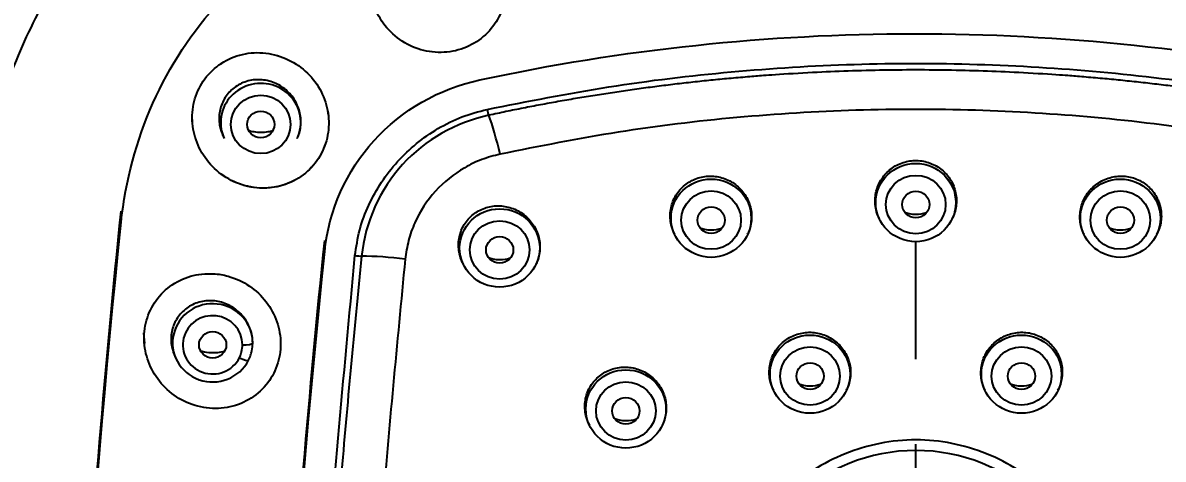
# Model space of a CAD drawing. Extents: x 0 to 1239, y 0 to 509.
# Drawn here: x 111.74 to 145.17, y 278.38 to 291.19 of the extents above; entities that cross this region are included whole.
import ezdxf

# ---------------------------------------------------------------- set-up
doc = ezdxf.new("R2010")
doc.units = 0
doc.header["$LTSCALE"] = 10
doc.header["$MEASUREMENT"] = 0
doc.header["$PDMODE"] = 3
doc.header["$PDSIZE"] = -10
doc.linetypes.add('CENTER', pattern=[2, 1.25, -0.25, 0.25, -0.25])
doc.layers.get('0').update_dxf_attribs({"linetype": 'CONTINUOUS'})
doc.layers.get('DEFPOINTS').update_dxf_attribs({"linetype": 'CONTINUOUS'})
doc.layers.add('1', color=7, linetype='CONTINUOUS')
doc.styles.add('Daelim Dimension', font='')
doc.styles.get('Daelim Dimension').set_extended_font_data('NanumGothic')
doc.dimstyles.new('DEFAULT', dxfattribs={"dimscale": 2, "dimtxt": 2, "dimasz": 2, "dimexe": 0, "dimexo": 2, "dimgap": 1, "dimtad": 1, "dimdec": 1, "dimzin": 9, "dimdsep": 46, "dimtxsty": 'Daelim Dimension', "dimcen": 0.5, "dimclrd": 252, "dimclre": 252, "dimclrt": 3, "dimadec": 1, "dimazin": 0, "dimtfac": 1, "dimtdec": 1, "dimtix": 1, "dimtmove": 0, "dimatfit": 3, "dimfxl": 1, "dimtolj": 1, "dimtzin": 1, "dimlwd": 9, "dimlwe": 9, "dimarcsym": 0})

# ---------------------------------------------------------------- blocks, each defined once
blk = doc.blocks.new('*D3')
at = {"color": 5, "lineweight": 9, "ltscale": 0.5, "transparency": 16777216}
for p, q in [((133.923, 304.255), (91.96, 304.255)), ((91.96, 300.255), (91.96, 61.63)), ((133.923, 57.63), (91.96, 57.63))]:
    blk.add_line(p, q, dxfattribs=at)
at = {"color": 5, "ltscale": 0.5, "transparency": 16777216}
for points in [[(91.294, 300.255), (92.627, 300.255), (91.96, 304.255)], [(91.294, 61.63), (92.627, 61.63), (91.96, 57.63)]]:
    blk.add_solid(points, dxfattribs=at)
at = {"layer": 'DEFPOINTS', "color": 0, "ltscale": 0.5, "transparency": 16777216}
for p in [(137.923, 304.255), (91.96, 57.63), (137.923, 57.63)]:
    blk.add_point(p, dxfattribs=at)
at = {"color": 7, "ltscale": 0.5, "transparency": 16777216, "insert": (86.54, 180.942), "char_height": 6, "attachment_point": 5, "rotation": 90, "style": 'Daelim Dimension'}
blk.add_mtext('\\A1;246.5', dxfattribs=at)
blk = doc.blocks.new('*D4')
at = {"color": 5, "lineweight": 9, "ltscale": 0.5, "transparency": 16777216}
for p, q in [((108.077, 257.762), (108.077, 316.524)), ((112.077, 316.524), (163.912, 316.524)), ((167.912, 257.8), (167.912, 316.524))]:
    blk.add_line(p, q, dxfattribs=at)
at = {"color": 5, "ltscale": 0.5, "transparency": 16777216}
for points in [[(112.077, 317.191), (112.077, 315.857), (108.077, 316.524)], [(163.912, 317.191), (163.912, 315.857), (167.912, 316.524)]]:
    blk.add_solid(points, dxfattribs=at)
at = {"layer": 'DEFPOINTS', "color": 0, "ltscale": 0.5, "transparency": 16777216}
for p in [(167.912, 316.524), (167.912, 253.8), (108.077, 253.762)]:
    blk.add_point(p, dxfattribs=at)
at = {"color": 7, "ltscale": 0.5, "transparency": 16777216, "insert": (137.995, 321.79), "char_height": 6, "attachment_point": 5, "style": 'Daelim Dimension'}
blk.add_mtext('\\A1;60', dxfattribs=at)

msp = doc.modelspace()

# ---------------------------------------------------------------- linework, layer by layer
at = {"color": 1, "linetype": 'CENTER'}
msp.add_line((137.92, 41.324), (137.92, 284.773), dxfattribs=at)
at = {"layer": '1', "color": 7, "linetype": 'Continuous'}
for p, q in [((117.608, 287.872), (117.644, 287.793)), ((119.784, 287.793), (119.787, 287.8)), ((114.62, 285.336), (114.62, 285.657)), ((136.835, 285.475), (136.85, 285.442)), ((138.99, 285.442), (139.005, 285.475)), ((130.829, 285.028), (130.85, 284.984)), ((132.99, 284.984), (133, 285.006)), ((142.84, 285.006), (142.85, 284.984)), ((144.99, 284.984), (145.011, 285.029)), ((120.589, 284.48), (120.589, 284.797)), ((124.623, 284.168), (124.65, 284.11)), ((126.79, 284.11), (126.796, 284.123)), ((115.276, 282.094), (115.303, 281.775)), ((116.198, 281.402), (116.234, 281.325)), ((133.732, 280.447), (133.75, 280.407)), ((135.89, 280.407), (135.903, 280.436)), ((139.937, 280.436), (139.95, 280.407)), ((142.09, 280.407), (142.108, 280.447)), ((128.326, 279.437), (128.35, 279.386)), ((130.49, 279.386), (130.499, 279.405))]:
    msp.add_line(p, q, dxfattribs=at)
for centre, major_axis, ratio, start_param, end_param in [((118.714, 288.265), (-1.174, 0), 0.978148, 2.717477, 6.283185), ((125.387, 288.69), (-0.063, 0.293), 0.152214, 1.678465, 2.353029), ((118.714, 288.265), (-1.174, 0), 0.978148, 0, 0.424115), ((125.487, 287.053), (0.418, -1.956), 0.149915, 1.684039, 2.353387), ((121.525, 284.403), (-0.298, 0.031), 0.168433, 1.423401, 2.102272), ((122.65, 283.951), (1.989, -0.208), 0.167679, 1.437413, 2.102493), ((117.304, 281.798), (-1.174, 0), 0.978148, 3.138362, 8.965512), ((117.304, 281.741), (0.875, 0), 0.978148, 6.279955, 12.107105), ((118.179, 281.8), (0.3, -0.001), 0.207911, 4.713076, 6.196606), ((118.088, 281.424), (-0.268, 0.135), 0.186368, 1.664743, 3.148273), ((137.92, 273.649), (-5.102, 0), 0.978148, 3.182728, 6.24205)]:
    msp.add_ellipse(centre, major_axis=major_axis, ratio=ratio, start_param=start_param, end_param=end_param, dxfattribs=at)
for centre, major_axis in [((118.714, 288.208), (0.875, 0)), ((118.714, 288.208), (0.4, 0)), ((137.92, 285.915), (-1.174, 0)), ((131.92, 285.456), (-1.174, 0)), ((137.92, 285.858), (0.875, 0)), ((143.92, 285.456), (-1.174, 0)), ((131.92, 285.399), (0.875, 0)), ((137.92, 285.858), (-0.4, 0)), ((143.92, 285.399), (0.875, 0)), ((125.72, 284.582), (-1.174, 0)), ((131.92, 285.399), (0.4, 0)), ((143.92, 285.399), (-0.4, 0)), ((125.72, 284.525), (0.875, 0)), ((125.72, 284.525), (0.4, 0)), ((117.304, 281.741), (0.4, 0)), ((134.82, 280.88), (-1.174, 0)), ((141.02, 280.88), (-1.174, 0)), ((134.82, 280.823), (0.875, 0)), ((141.02, 280.823), (0.875, 0)), ((134.82, 280.823), (0.4, 0)), ((141.02, 280.823), (-0.4, 0)), ((129.42, 279.858), (-1.174, 0)), ((129.42, 279.801), (0.875, 0)), ((129.42, 279.801), (0.4, 0))]:
    msp.add_ellipse(centre, major_axis=major_axis, ratio=0.978148, dxfattribs=at)
for points, knots in [([(109.655, 286.623), (109.73, 287.181), (109.882, 288.307), (110.332, 289.961), (111.045, 291.824), (112.137, 293.82), (114.206, 296.493), (116.896, 298.641), (119.594, 299.893), (121.219, 300.439), (122.065, 300.641), (122.49, 300.743)], [0, 0, 0, 0, 0.082018, 0.165581, 0.250311, 0.374814, 0.499668, 0.748819, 0.874047, 0.93666, 1, 1, 1, 1]), ([(122.539, 300.603), (120.843, 300.235), (119.222, 299.649), (116.266, 298), (114.927, 296.946), (111.483, 293.206), (110.03, 290.002), (109.674, 286.549)], [0, 0, 0, 0, 0.25, 0.25, 0.5, 0.5, 1, 1, 1, 1]), ([(109.806, 286.222), (109.894, 286.866), (110.065, 288.118), (110.585, 289.888), (111.247, 291.495), (112.03, 292.935), (112.898, 294.206), (114.131, 295.691), (115.731, 297.168), (117.847, 298.581), (119.689, 299.452), (121.309, 300.014), (122.143, 300.21), (122.561, 300.308)], [0, 0, 0, 0, 0.095183, 0.185109, 0.270868, 0.351747, 0.427697, 0.499121, 0.638053, 0.748976, 0.874617, 0.937249, 1, 1, 1, 1]), ([(122.654, 299.28), (122.128, 299.154), (121.076, 298.902), (119.563, 298.32), (117.88, 297.478), (116.1, 296.282), (114.347, 294.649), (112.872, 292.767), (111.724, 290.662), (110.887, 288.395), (110.649, 286.795), (110.53, 285.996)], [0, 0, 0, 0, 0.083591, 0.167026, 0.25119, 0.376559, 0.501123, 0.625631, 0.749991, 0.875287, 1, 1, 1, 1]), ([(114.62, 285.336), (114.872, 287.775), (115.894, 290.047), (119.135, 293.605), (121.316, 294.846), (123.718, 295.358)], [0, 0, 0, 0, 0.5, 0.5, 1, 1, 1, 1]), ([(114.62, 285.336), (114.872, 287.775), (115.894, 290.047), (119.135, 293.605), (121.316, 294.846), (123.718, 295.358)], [0, 0, 0, 0, 0.5, 0.5, 1, 1, 1, 1]), ([(123.947, 294.303), (123.722, 294.313), (123.494, 294.285), (123.068, 294.156), (122.864, 294.054), (122.51, 293.79), (122.354, 293.626), (122.113, 293.261), (122.023, 293.055), (121.919, 292.631), (121.903, 292.407), (121.944, 291.969), (122.002, 291.749), (122.185, 291.341), (122.313, 291.148), (122.622, 290.816), (122.808, 290.673), (123.211, 290.456), (123.434, 290.381), (123.885, 290.31), (124.119, 290.313), (124.562, 290.396), (124.778, 290.477), (125.16, 290.703), (125.332, 290.85), (125.612, 291.187), (125.723, 291.382), (125.873, 291.793), (125.913, 292.014), (125.918, 292.455), (125.883, 292.679), (125.742, 293.102), (125.635, 293.306), (125.361, 293.666), (125.191, 293.826), (124.813, 294.08), (124.6, 294.178), (124.238, 294.274), (124.092, 294.296), (123.947, 294.303)], [0, 0, 0, 0, 0.053843, 0.053843, 0.10772, 0.10772, 0.16108, 0.16108, 0.213849, 0.213849, 0.266429, 0.266429, 0.319347, 0.319347, 0.372997, 0.372997, 0.42743, 0.42743, 0.4823, 0.4823, 0.537032, 0.537032, 0.591144, 0.591144, 0.644497, 0.644497, 0.697315, 0.697315, 0.750013, 0.750013, 0.802995, 0.802995, 0.856518, 0.856518, 0.910635, 0.910635, 0.965196, 0.965196, 1, 1, 1, 1]), ([(123.947, 294.303), (123.722, 294.313), (123.494, 294.285), (123.068, 294.156), (122.864, 294.054), (122.51, 293.79), (122.354, 293.626), (122.113, 293.261), (122.023, 293.055), (121.919, 292.631), (121.903, 292.407), (121.944, 291.969), (122.002, 291.749), (122.185, 291.341), (122.313, 291.148), (122.622, 290.816), (122.808, 290.673), (123.211, 290.456), (123.434, 290.381), (123.885, 290.31), (124.119, 290.313), (124.562, 290.396), (124.778, 290.477), (125.16, 290.703), (125.332, 290.85), (125.612, 291.187), (125.723, 291.382), (125.873, 291.793), (125.913, 292.014), (125.918, 292.455), (125.883, 292.679), (125.742, 293.102), (125.635, 293.306), (125.361, 293.666), (125.191, 293.826), (124.813, 294.08), (124.6, 294.178), (124.238, 294.274), (124.092, 294.296), (123.947, 294.303)], [0, 0, 0, 0, 0.053843, 0.053843, 0.10772, 0.10772, 0.16108, 0.16108, 0.213849, 0.213849, 0.266429, 0.266429, 0.319347, 0.319347, 0.372997, 0.372997, 0.42743, 0.42743, 0.4823, 0.4823, 0.537032, 0.537032, 0.591144, 0.591144, 0.644497, 0.644497, 0.697315, 0.697315, 0.750013, 0.750013, 0.802995, 0.802995, 0.856518, 0.856518, 0.910635, 0.910635, 0.965196, 0.965196, 1, 1, 1, 1]), ([(125.138, 289.514), (129.331, 290.417), (133.576, 290.866), (142.171, 290.872), (146.509, 290.418), (150.702, 289.515)], [0, 0, 0, 0, 0.5, 0.5, 1, 1, 1, 1]), ([(125.138, 289.514), (129.331, 290.417), (133.576, 290.866), (142.171, 290.872), (146.509, 290.418), (150.702, 289.515)], [0, 0, 0, 0, 0.5, 0.5, 1, 1, 1, 1]), ([(118.434, 286.37), (118.659, 286.33), (118.891, 286.328), (119.335, 286.402), (119.553, 286.479), (119.941, 286.698), (120.116, 286.843), (120.399, 287.177), (120.512, 287.37), (120.663, 287.778), (120.704, 287.997), (120.712, 288.433), (120.678, 288.655), (120.543, 289.076), (120.438, 289.279), (120.171, 289.641), (120.005, 289.803), (119.632, 290.065), (119.42, 290.167), (118.98, 290.296), (118.745, 290.324), (118.29, 290.299), (118.063, 290.247), (117.649, 290.071), (117.457, 289.945), (117.137, 289.642), (117.003, 289.462), (116.809, 289.072), (116.746, 288.859), (116.694, 288.428), (116.705, 288.205), (116.796, 287.777), (116.879, 287.566), (117.105, 287.182), (117.253, 287.004), (117.596, 286.705), (117.796, 286.581), (118.145, 286.437), (118.289, 286.395), (118.434, 286.37)], [0, 0, 0, 0, 0.054622, 0.054622, 0.109297, 0.109297, 0.163152, 0.163152, 0.215954, 0.215954, 0.268164, 0.268164, 0.32041, 0.32041, 0.37325, 0.37325, 0.427009, 0.427009, 0.481691, 0.481691, 0.536949, 0.536949, 0.592159, 0.592159, 0.646637, 0.646637, 0.699975, 0.699975, 0.752297, 0.752297, 0.804226, 0.804226, 0.856584, 0.856584, 0.910005, 0.910005, 0.964638, 0.964638, 1, 1, 1, 1]), ([(119.214, 286.385), (119.429, 286.432), (119.638, 286.517), (120.009, 286.75), (120.176, 286.901), (120.443, 287.246), (120.548, 287.444), (120.681, 287.857), (120.713, 288.078), (120.703, 288.515), (120.66, 288.736), (120.507, 289.151), (120.394, 289.351), (120.113, 289.702), (119.939, 289.858), (119.556, 290.105), (119.339, 290.199), (118.894, 290.309), (118.659, 290.327), (118.206, 290.283), (117.982, 290.221), (117.577, 290.027), (117.391, 289.894), (117.085, 289.578), (116.959, 289.392), (116.783, 288.995), (116.729, 288.779), (116.695, 288.346), (116.715, 288.124), (116.824, 287.699), (116.915, 287.491), (117.157, 287.115), (117.312, 286.943), (117.667, 286.657), (117.873, 286.541), (118.305, 286.384), (118.538, 286.341), (118.917, 286.337), (119.068, 286.353), (119.214, 286.385)], [0, 0, 0, 0, 0.053374, 0.053374, 0.1068, 0.1068, 0.159496, 0.159496, 0.211676, 0.211676, 0.263971, 0.263971, 0.316914, 0.316914, 0.370795, 0.370795, 0.425575, 0.425575, 0.480867, 0.480867, 0.536022, 0.536022, 0.590373, 0.590373, 0.643567, 0.643567, 0.6958, 0.6958, 0.747739, 0.747739, 0.800203, 0.800203, 0.853779, 0.853779, 0.908544, 0.908544, 0.964001, 0.964001, 1, 1, 1, 1]), ([(125.35, 288.649), (126.537, 288.884), (128.899, 289.352), (132.499, 289.783), (136.108, 290.008), (139.725, 290.008), (143.336, 289.784), (146.939, 289.352), (149.303, 288.885), (150.49, 288.65)], [0, 0, 0, 0, 0.144122, 0.28681, 0.42883, 0.570855, 0.712988, 0.855817, 1, 1, 1, 1]), ([(119.787, 287.799), (119.797, 287.821), (119.806, 287.843), (119.861, 287.986), (119.888, 288.117), (119.896, 288.377), (119.878, 288.51), (119.8, 288.763), (119.739, 288.885), (119.583, 289.104), (119.485, 289.203), (119.264, 289.363), (119.138, 289.426), (118.875, 289.507), (118.735, 289.526), (118.461, 289.515), (118.324, 289.486), (118.075, 289.384), (117.959, 289.31), (117.764, 289.132), (117.682, 289.025), (117.562, 288.793), (117.522, 288.666), (117.488, 288.408), (117.492, 288.275), (117.536, 288.053), (117.567, 287.961), (117.607, 287.873)], [0, 0, 0, 0, 0.015238, 0.015238, 0.097313, 0.097313, 0.179335, 0.179335, 0.262284, 0.262284, 0.346763, 0.346763, 0.432805, 0.432805, 0.519813, 0.519813, 0.606727, 0.606727, 0.692439, 0.692439, 0.776335, 0.776335, 0.858649, 0.858649, 0.94035, 0.94035, 1, 1, 1, 1]), ([(120.589, 284.48), (120.715, 285.699), (121.225, 286.838), (122.845, 288.628), (123.937, 289.256), (125.138, 289.514)], [0, 0, 0, 0, 0.5, 0.5, 1, 1, 1, 1]), ([(120.589, 284.48), (120.715, 285.699), (121.225, 286.838), (122.845, 288.628), (123.937, 289.256), (125.138, 289.514)], [0, 0, 0, 0, 0.5, 0.5, 1, 1, 1, 1]), ([(121.476, 284.358), (121.514, 284.612), (121.592, 285.123), (121.955, 286.087), (122.667, 287.17), (123.675, 287.987), (124.598, 288.45), (125.1, 288.583), (125.35, 288.649)], [0, 0, 0, 0, 0.124501, 0.250784, 0.499742, 0.748938, 0.87529, 1, 1, 1, 1]), ([(150.109, 287.337), (148.957, 287.566), (146.665, 288.022), (143.171, 288.442), (139.67, 288.66), (136.164, 288.66), (132.665, 288.442), (129.173, 288.021), (126.882, 287.565), (125.731, 287.336)], [0, 0, 0, 0, 0.144213, 0.287043, 0.429157, 0.571149, 0.713154, 0.85585, 1, 1, 1, 1]), ([(125.4, 288.476), (124.437, 288.268), (123.536, 287.759), (122.209, 286.305), (121.774, 285.339), (121.671, 284.344)], [0, 0, 0, 0, 0.5, 0.5, 1, 1, 1, 1]), ([(118.342, 288.038), (118.397, 288.021), (118.454, 288.007), (118.649, 287.973), (118.793, 287.972), (118.979, 288.005), (119.027, 288.016), (119.074, 288.031)], [0, 0, 0, 0, 0.231277, 0.231277, 0.79987, 0.79987, 1, 1, 1, 1]), ([(125.731, 287.336), (125.551, 287.289), (125.19, 287.194), (124.522, 286.869), (123.79, 286.287), (123.283, 285.502), (123.031, 284.805), (122.976, 284.438), (122.949, 284.254)], [0, 0, 0, 0, 0.12527, 0.250795, 0.500085, 0.749741, 0.875059, 1, 1, 1, 1]), ([(136.835, 285.475), (136.801, 285.549), (136.774, 285.627), (136.727, 285.835), (136.719, 285.971), (136.75, 286.234), (136.788, 286.365), (136.905, 286.603), (136.985, 286.714), (137.175, 286.9), (137.288, 286.978), (137.529, 287.092), (137.662, 287.128), (137.927, 287.156), (138.064, 287.148), (138.324, 287.087), (138.45, 287.034), (138.675, 286.892), (138.777, 286.801), (138.941, 286.593), (139.007, 286.473), (139.093, 286.223), (139.115, 286.089), (139.112, 285.824), (139.088, 285.69), (139.031, 285.536), (139.019, 285.506), (139.006, 285.477)], [0, 0, 0, 0, 0.051683, 0.051683, 0.136218, 0.136218, 0.220783, 0.220783, 0.305283, 0.305283, 0.389674, 0.389674, 0.47396, 0.47396, 0.558177, 0.558177, 0.642378, 0.642378, 0.72661, 0.72661, 0.810922, 0.810922, 0.895343, 0.895343, 0.979867, 0.979867, 1, 1, 1, 1]), ([(130.83, 285.028), (130.795, 285.103), (130.768, 285.182), (130.72, 285.393), (130.712, 285.529), (130.743, 285.792), (130.782, 285.922), (130.899, 286.159), (130.979, 286.268), (131.168, 286.451), (131.28, 286.527), (131.52, 286.638), (131.652, 286.673), (131.917, 286.698), (132.053, 286.688), (132.314, 286.626), (132.44, 286.571), (132.666, 286.427), (132.768, 286.334), (132.934, 286.124), (133, 286.003), (133.087, 285.751), (133.109, 285.616), (133.106, 285.35), (133.082, 285.216), (133.026, 285.064), (133.014, 285.036), (133.001, 285.008)], [0, 0, 0, 0, 0.05232, 0.05232, 0.13703, 0.13703, 0.221394, 0.221394, 0.305436, 0.305436, 0.389335, 0.389335, 0.473313, 0.473313, 0.557529, 0.557529, 0.642026, 0.642026, 0.726737, 0.726737, 0.811528, 0.811528, 0.896242, 0.896242, 0.980749, 0.980749, 1, 1, 1, 1]), ([(142.84, 285.006), (142.806, 285.08), (142.779, 285.158), (142.732, 285.366), (142.725, 285.502), (142.756, 285.764), (142.795, 285.895), (142.912, 286.134), (142.992, 286.246), (143.183, 286.434), (143.295, 286.514), (143.538, 286.63), (143.671, 286.669), (143.938, 286.699), (144.075, 286.692), (144.336, 286.633), (144.462, 286.581), (144.687, 286.44), (144.788, 286.35), (144.952, 286.143), (145.016, 286.025), (145.101, 285.776), (145.122, 285.642), (145.119, 285.379), (145.094, 285.245), (145.038, 285.09), (145.025, 285.061), (145.012, 285.031)], [0, 0, 0, 0, 0.051952, 0.051952, 0.136011, 0.136011, 0.220323, 0.220323, 0.304898, 0.304898, 0.389651, 0.389651, 0.474441, 0.474441, 0.559113, 0.559113, 0.643538, 0.643538, 0.727677, 0.727677, 0.811609, 0.811609, 0.895521, 0.895521, 0.979639, 0.979639, 1, 1, 1, 1]), ([(124.623, 284.168), (124.587, 284.246), (124.56, 284.327), (124.512, 284.541), (124.505, 284.677), (124.537, 284.939), (124.576, 285.068), (124.692, 285.301), (124.772, 285.408), (124.959, 285.588), (125.071, 285.662), (125.309, 285.77), (125.441, 285.803), (125.705, 285.826), (125.842, 285.815), (126.104, 285.75), (126.232, 285.694), (126.46, 285.546), (126.563, 285.451), (126.73, 285.237), (126.796, 285.115), (126.882, 284.86), (126.904, 284.724), (126.9, 284.459), (126.875, 284.326), (126.819, 284.176), (126.809, 284.15), (126.797, 284.125)], [0, 0, 0, 0, 0.053792, 0.053792, 0.138333, 0.138333, 0.222019, 0.222019, 0.305227, 0.305227, 0.388535, 0.388535, 0.472436, 0.472436, 0.557128, 0.557128, 0.642462, 0.642462, 0.728037, 0.728037, 0.813378, 0.813378, 0.898124, 0.898124, 0.982158, 0.982158, 1, 1, 1, 1]), ([(137.587, 285.632), (137.632, 285.615), (137.679, 285.601), (137.79, 285.578), (137.855, 285.571), (137.92, 285.571)], [0, 0, 0, 0, 0.428036, 0.428036, 1, 1, 1, 1]), ([(137.92, 285.571), (138.024, 285.571), (138.129, 285.588), (138.229, 285.623), (138.23, 285.624), (138.232, 285.624)], [0, 0, 0, 0, 0.983768, 0.983768, 1, 1, 1, 1]), ([(131.588, 285.174), (131.632, 285.157), (131.677, 285.144), (131.787, 285.12), (131.854, 285.113), (131.92, 285.112)], [0, 0, 0, 0, 0.41518, 0.41518, 1, 1, 1, 1]), ([(131.92, 285.112), (132.024, 285.112), (132.129, 285.13), (132.231, 285.165), (132.235, 285.166), (132.239, 285.168)], [0, 0, 0, 0, 0.959843, 0.959843, 1, 1, 1, 1]), ([(143.587, 285.173), (143.633, 285.156), (143.68, 285.142), (143.791, 285.119), (143.856, 285.112), (143.92, 285.113)], [0, 0, 0, 0, 0.434471, 0.434471, 1, 1, 1, 1]), ([(143.92, 285.113), (144.024, 285.113), (144.13, 285.131), (144.23, 285.166), (144.231, 285.166), (144.232, 285.166)], [0, 0, 0, 0, 0.990764, 0.990764, 1, 1, 1, 1]), ([(120.451, 232.847), (120.323, 235.001), (120.067, 239.307), (119.862, 245.822), (119.774, 253.698), (119.941, 262.966), (120.474, 273.638), (121.142, 280.784), (121.476, 284.358)], [0, 0, 0, 0, 0.127914, 0.255672, 0.383344, 0.588954, 0.794414, 1, 1, 1, 1]), ([(121.671, 284.344), (121.46, 282.172), (121.038, 277.828), (120.577, 271.327), (120.243, 264.842), (120.068, 259.076), (119.986, 252.639), (120.048, 245.702), (120.294, 238.656), (120.551, 234.449), (120.648, 232.869)], [0, 0, 0, 0, 0.124989, 0.249986, 0.37499, 0.499996, 0.584655, 0.749894, 0.906046, 1, 1, 1, 1]), ([(122.949, 284.254), (122.711, 281.783), (122.235, 276.842), (121.746, 269.454), (121.422, 262.095), (121.277, 254.767), (121.311, 247.474), (121.509, 240.214), (121.791, 235.417), (121.932, 233.017)], [0, 0, 0, 0, 0.142898, 0.285629, 0.428285, 0.570956, 0.713736, 0.856719, 1, 1, 1, 1]), ([(125.387, 284.301), (125.43, 284.285), (125.474, 284.272), (125.585, 284.247), (125.653, 284.24), (125.72, 284.24)], [0, 0, 0, 0, 0.403515, 0.403515, 1, 1, 1, 1]), ([(125.72, 284.24), (125.825, 284.239), (125.93, 284.257), (126.032, 284.292), (126.035, 284.293), (126.039, 284.294)], [0, 0, 0, 0, 0.96691, 0.96691, 1, 1, 1, 1]), ([(117.328, 283.825), (117.101, 283.839), (116.87, 283.813), (116.439, 283.688), (116.232, 283.586), (115.876, 283.323), (115.72, 283.158), (115.482, 282.792), (115.394, 282.586), (115.297, 282.165), (115.284, 281.943), (115.331, 281.512), (115.391, 281.296), (115.575, 280.897), (115.702, 280.708), (116.008, 280.379), (116.192, 280.236), (116.593, 280.018), (116.816, 279.94), (117.268, 279.863), (117.504, 279.863), (117.952, 279.942), (118.171, 280.021), (118.557, 280.246), (118.73, 280.393), (119.008, 280.732), (119.118, 280.928), (119.261, 281.337), (119.298, 281.556), (119.296, 281.991), (119.258, 282.211), (119.115, 282.627), (119.007, 282.827), (118.735, 283.181), (118.566, 283.34), (118.191, 283.594), (117.978, 283.693), (117.618, 283.793), (117.472, 283.817), (117.328, 283.825)], [0, 0, 0, 0, 0.054897, 0.054897, 0.109842, 0.109842, 0.164004, 0.164004, 0.216892, 0.216892, 0.268861, 0.268861, 0.320721, 0.320721, 0.373327, 0.373327, 0.42719, 0.42719, 0.482238, 0.482238, 0.537835, 0.537835, 0.59309, 0.59309, 0.647325, 0.647325, 0.700393, 0.700393, 0.752648, 0.752648, 0.804715, 0.804715, 0.857227, 0.857227, 0.910638, 0.910638, 0.965095, 0.965095, 1, 1, 1, 1]), ([(117.328, 283.825), (117.101, 283.839), (116.87, 283.813), (116.439, 283.688), (116.232, 283.586), (115.876, 283.323), (115.72, 283.158), (115.482, 282.792), (115.394, 282.586), (115.297, 282.165), (115.284, 281.943), (115.331, 281.512), (115.391, 281.296), (115.575, 280.897), (115.702, 280.708), (116.008, 280.379), (116.192, 280.236), (116.593, 280.018), (116.816, 279.94), (117.268, 279.863), (117.504, 279.863), (117.952, 279.942), (118.171, 280.021), (118.557, 280.246), (118.73, 280.393), (119.008, 280.732), (119.118, 280.928), (119.261, 281.337), (119.298, 281.556), (119.296, 281.991), (119.258, 282.211), (119.115, 282.627), (119.007, 282.827), (118.735, 283.181), (118.566, 283.34), (118.191, 283.594), (117.978, 283.693), (117.618, 283.793), (117.472, 283.817), (117.328, 283.825)], [0, 0, 0, 0, 0.054897, 0.054897, 0.109842, 0.109842, 0.164004, 0.164004, 0.216892, 0.216892, 0.268861, 0.268861, 0.320721, 0.320721, 0.373327, 0.373327, 0.42719, 0.42719, 0.482238, 0.482238, 0.537835, 0.537835, 0.59309, 0.59309, 0.647325, 0.647325, 0.700393, 0.700393, 0.752648, 0.752648, 0.804715, 0.804715, 0.857227, 0.857227, 0.910638, 0.910638, 0.965095, 0.965095, 1, 1, 1, 1]), ([(118.478, 281.794), (118.479, 281.925), (118.457, 282.059), (118.372, 282.309), (118.308, 282.429), (118.147, 282.642), (118.047, 282.737), (117.824, 282.891), (117.697, 282.951), (117.434, 283.026), (117.294, 283.041), (117.022, 283.025), (116.886, 282.993), (116.639, 282.887), (116.525, 282.811), (116.335, 282.628), (116.256, 282.519), (116.143, 282.285), (116.106, 282.157), (116.079, 281.9), (116.087, 281.768), (116.135, 281.56), (116.163, 281.48), (116.198, 281.403)], [0, 0, 0, 0, 0.092366, 0.092366, 0.184651, 0.184651, 0.278305, 0.278305, 0.373914, 0.373914, 0.47098, 0.47098, 0.568335, 0.568335, 0.664563, 0.664563, 0.758687, 0.758687, 0.850719, 0.850719, 0.941661, 0.941661, 1, 1, 1, 1]), ([(133.732, 280.447), (133.698, 280.521), (133.671, 280.599), (133.623, 280.806), (133.616, 280.942), (133.647, 281.204), (133.685, 281.334), (133.802, 281.57), (133.882, 281.68), (134.071, 281.864), (134.183, 281.941), (134.424, 282.052), (134.556, 282.088), (134.822, 282.115), (134.958, 282.106), (135.218, 282.044), (135.345, 281.991), (135.57, 281.848), (135.672, 281.756), (135.838, 281.548), (135.903, 281.428), (135.989, 281.178), (136.011, 281.044), (136.009, 280.78), (135.984, 280.646), (135.928, 280.494), (135.917, 280.466), (135.904, 280.438)], [0, 0, 0, 0, 0.051709, 0.051709, 0.1363, 0.1363, 0.220756, 0.220756, 0.305072, 0.305072, 0.389315, 0.389315, 0.473576, 0.473576, 0.557919, 0.557919, 0.642364, 0.642364, 0.72689, 0.72689, 0.811457, 0.811457, 0.896018, 0.896018, 0.980527, 0.980527, 1, 1, 1, 1]), ([(139.937, 280.435), (139.903, 280.509), (139.877, 280.587), (139.83, 280.794), (139.822, 280.929), (139.854, 281.191), (139.892, 281.321), (140.009, 281.559), (140.09, 281.67), (140.28, 281.856), (140.393, 281.935), (140.634, 282.049), (140.767, 282.086), (141.033, 282.115), (141.17, 282.107), (141.43, 282.048), (141.557, 281.995), (141.781, 281.854), (141.883, 281.764), (142.047, 281.557), (142.112, 281.439), (142.197, 281.19), (142.218, 281.056), (142.215, 280.793), (142.19, 280.66), (142.134, 280.506), (142.122, 280.478), (142.109, 280.45)], [0, 0, 0, 0, 0.051759, 0.051759, 0.136104, 0.136104, 0.22055, 0.22055, 0.305077, 0.305077, 0.389646, 0.389646, 0.47421, 0.47421, 0.558721, 0.558721, 0.64314, 0.64314, 0.727457, 0.727457, 0.811703, 0.811703, 0.895954, 0.895954, 0.980302, 0.980302, 1, 1, 1, 1]), ([(116.933, 281.571), (117.017, 281.544), (117.105, 281.526), (117.331, 281.503), (117.474, 281.513), (117.624, 281.551), (117.64, 281.556), (117.655, 281.56)], [0, 0, 0, 0, 0.358344, 0.358344, 0.9333, 0.9333, 1, 1, 1, 1]), ([(118.088, 281.361), (118.134, 281.452), (118.163, 281.552), (118.177, 281.681), (118.179, 281.709), (118.179, 281.738)], [0, 0, 0, 0, 0.781224, 0.781224, 1, 1, 1, 1]), ([(118.386, 281.353), (118.396, 281.376), (118.405, 281.4), (118.43, 281.47), (118.443, 281.517), (118.469, 281.64), (118.477, 281.717), (118.478, 281.794)], [0, 0, 0, 0, 0.166753, 0.166753, 0.491653, 0.491653, 1, 1, 1, 1]), ([(128.327, 279.437), (128.292, 279.512), (128.265, 279.591), (128.217, 279.8), (128.21, 279.936), (128.24, 280.197), (128.279, 280.327), (128.395, 280.561), (128.475, 280.669), (128.663, 280.85), (128.775, 280.926), (129.014, 281.035), (129.146, 281.07), (129.411, 281.094), (129.548, 281.084), (129.809, 281.02), (129.937, 280.966), (130.163, 280.82), (130.266, 280.727), (130.432, 280.516), (130.498, 280.396), (130.584, 280.144), (130.606, 280.009), (130.604, 279.745), (130.579, 279.612), (130.524, 279.462), (130.512, 279.434), (130.5, 279.408)], [0, 0, 0, 0, 0.05236, 0.05236, 0.13688, 0.13688, 0.220953, 0.220953, 0.304779, 0.304779, 0.388668, 0.388668, 0.472873, 0.472873, 0.557483, 0.557483, 0.642405, 0.642405, 0.727431, 0.727431, 0.812333, 0.812333, 0.896947, 0.896947, 0.981219, 0.981219, 1, 1, 1, 1]), ([(134.488, 280.597), (134.533, 280.58), (134.579, 280.567), (134.689, 280.543), (134.755, 280.536), (134.82, 280.536)], [0, 0, 0, 0, 0.4214, 0.4214, 1, 1, 1, 1]), ([(134.82, 280.536), (134.924, 280.536), (135.029, 280.554), (135.131, 280.589), (135.135, 280.59), (135.139, 280.592)], [0, 0, 0, 0, 0.95861, 0.95861, 1, 1, 1, 1]), ([(140.687, 280.597), (140.733, 280.58), (140.78, 280.566), (140.89, 280.543), (140.955, 280.536), (141.02, 280.536)], [0, 0, 0, 0, 0.431226, 0.431226, 1, 1, 1, 1]), ([(141.02, 280.536), (141.124, 280.536), (141.23, 280.554), (141.329, 280.589), (141.331, 280.589), (141.332, 280.59)], [0, 0, 0, 0, 0.984855, 0.984855, 1, 1, 1, 1]), ([(129.088, 279.577), (129.132, 279.56), (129.177, 279.547), (129.287, 279.523), (129.354, 279.515), (129.42, 279.515)], [0, 0, 0, 0, 0.413939, 0.413939, 1, 1, 1, 1]), ([(129.42, 279.515), (129.524, 279.515), (129.63, 279.532), (129.732, 279.568), (129.735, 279.569), (129.739, 279.57)], [0, 0, 0, 0, 0.962317, 0.962317, 1, 1, 1, 1]), ([(137.92, 268.331), (137.212, 268.331), (135.795, 268.614), (133.988, 269.798), (132.794, 271.579), (132.359, 273.665), (132.798, 275.741), (133.988, 277.509), (135.801, 278.665), (137.922, 279.094), (140.042, 278.665), (141.849, 277.51), (143.044, 275.745), (143.482, 273.664), (143.045, 271.576), (141.851, 269.797), (140.045, 268.618), (138.63, 268.332), (137.92, 268.331)], [0, 0, 0, 0, 0.062588, 0.125111, 0.187749, 0.250108, 0.31255, 0.374948, 0.437512, 0.500115, 0.562553, 0.624964, 0.687278, 0.749917, 0.812559, 0.87491, 0.937283, 1, 1, 1, 1])]:
    msp.add_open_spline(points, degree=3, knots=knots, dxfattribs=at)
msp.add_rational_spline([(150.44, 288.477), (146.37, 289.355), (142.131, 289.806), (133.704, 289.806), (129.476, 289.356), (125.4, 288.476)], [0.991424734993, 0.99142168386, 0.991419911478, 0.991419911478, 0.991421673229, 0.991424801828], degree=3, knots=[0, 0, 0, 0, 0.5, 0.5, 1, 1, 1, 1], dxfattribs=at)
for points, degree in [([(112.973, 258.678), (113.137, 267.609), (113.685, 276.616), (114.62, 285.658)], 3), ([(113.573, 232.736), (112.436, 249.981), (112.777, 267.512), (114.62, 285.336)], 3), ([(113.573, 232.736), (112.436, 249.981), (112.777, 267.512), (114.62, 285.336)], 3), ([(118.972, 258.286), (119.133, 267.06), (119.671, 275.91), (120.589, 284.797)], 3), ([(119.561, 232.825), (118.445, 249.748), (118.779, 266.965), (120.589, 284.48)], 3), ([(119.561, 232.825), (118.445, 249.748), (118.779, 266.965), (120.589, 284.48)], 3), ([(118.348, 281.282), (118.388, 281.357)], 1)]:
    msp.add_open_spline(points, degree=degree, dxfattribs=at)

# ---------------------------------------------------------------- dimensions: what is measured, and where the dimension line sits
at = {"color": 5, "ltscale": 0.5}
dim = msp.add_linear_dim(base=(167.912, 316.524), p1=(108.077, 253.762), p2=(167.912, 253.8), text='60', dimstyle='DEFAULT', override={"dimtxt": 3, "dimclrd": 5, "dimclre": 5, "dimclrt": 7}, dxfattribs=at)
dim.commit()
dim.dimension.update_dxf_attribs({"geometry": '*D4', "text_midpoint": (137.995, 316.524), "dimtype": 160})
dim = msp.add_linear_dim(base=(91.96, 57.63), p1=(137.923, 304.255), p2=(137.923, 57.63), angle=90, text='246.5', dimstyle='DEFAULT', override={"dimtxt": 3, "dimclrd": 5, "dimclre": 5, "dimclrt": 7}, dxfattribs=at)
dim.commit()
dim.dimension.update_dxf_attribs({"geometry": '*D3', "text_midpoint": (86.54, 180.942)})

doc.saveas('drawing.dxf')
